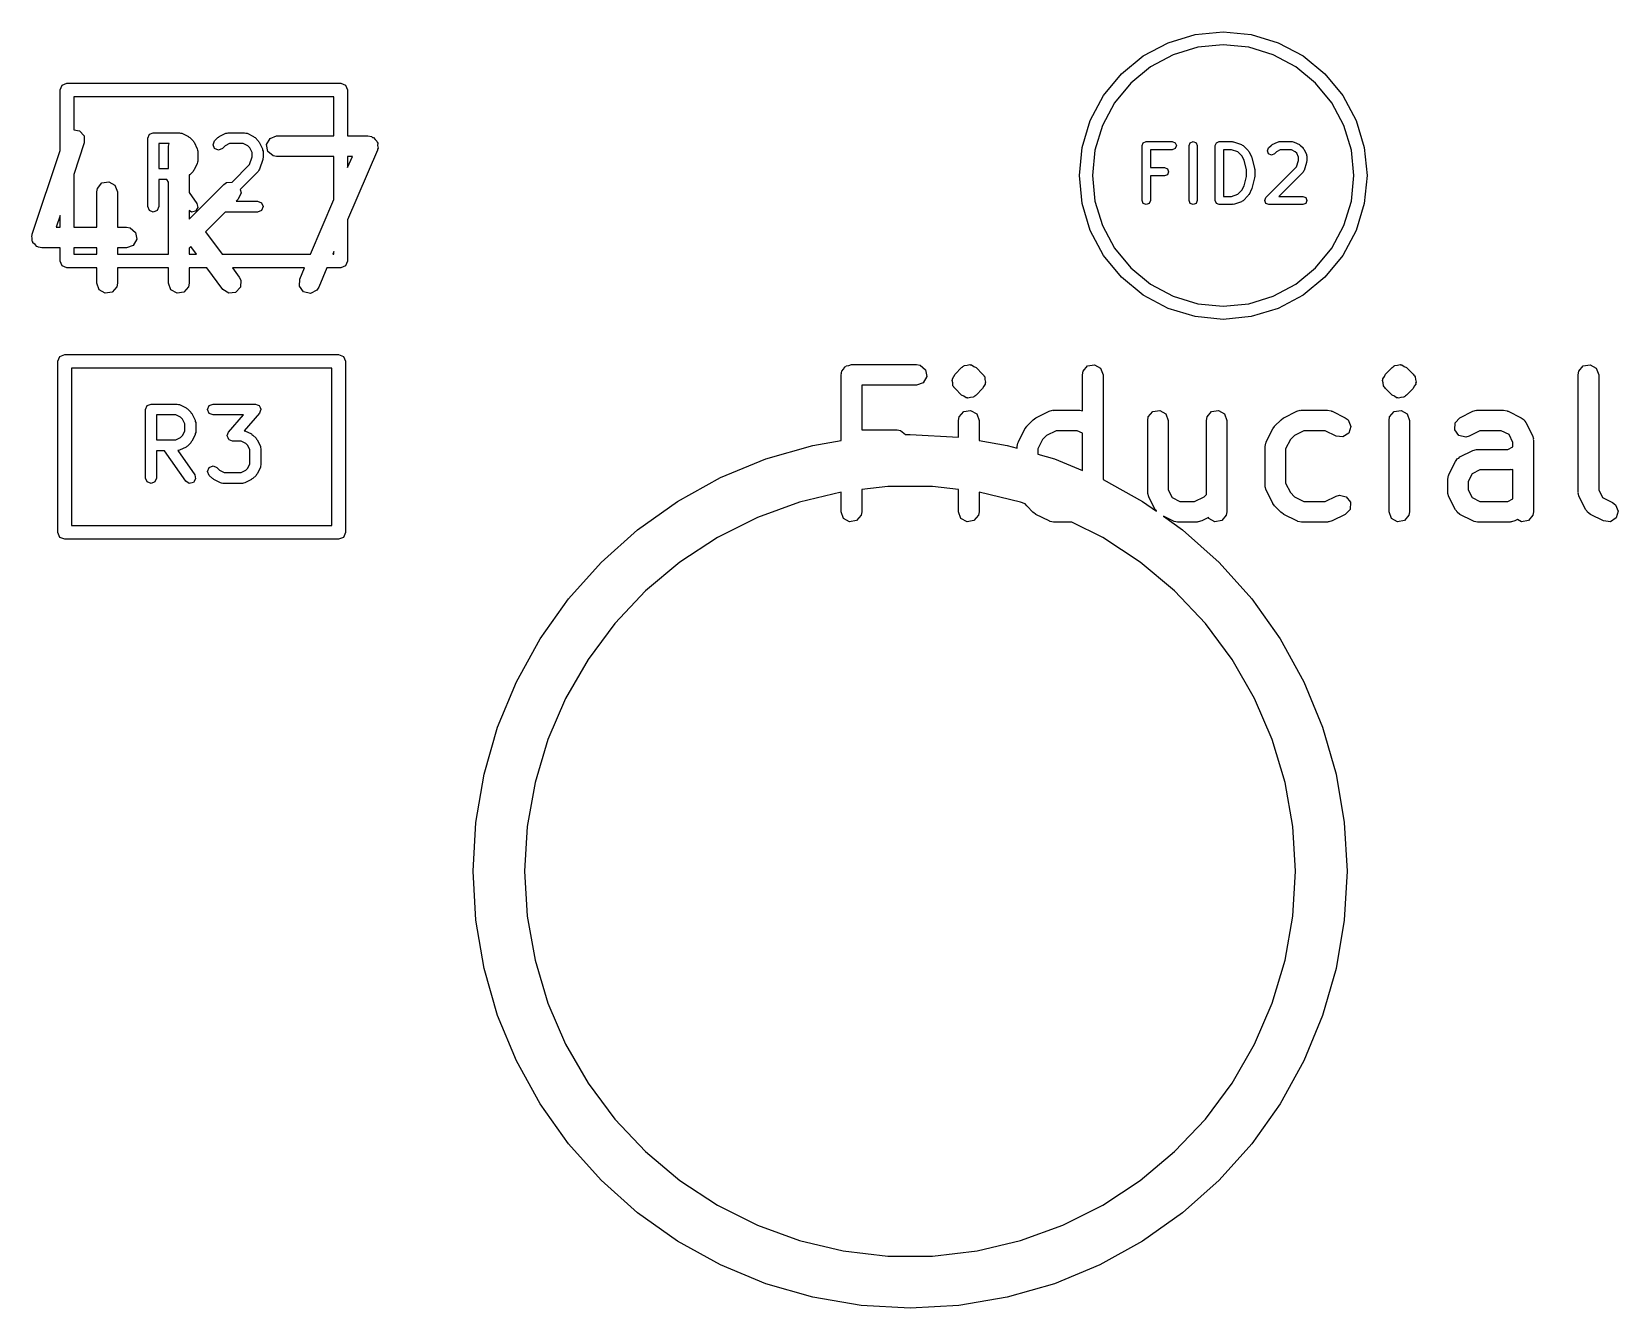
# Model space of a CAD drawing. Extents: x 3.8 to 5, y -3.13 to -2.38.
# Drawn here: x 4.5475 to 5.0036, y -3.1256 to -2.7587 of the extents above; entities that cross this region are included whole.
import ezdxf

# ---------------------------------------------------------------- set-up
doc = ezdxf.new("R2010")
doc.units = 0
doc.header["$MEASUREMENT"] = 0
doc.layers.add('BLACK', color=7, linetype='CONTINUOUS')

msp = doc.modelspace()

# ---------------------------------------------------------------- linework, layer by layer
at = {"layer": 'BLACK', "linetype": 'CONTINUOUS'}
for p, q in [((4.88194, -2.75946), (4.89, -2.75866)), ((4.89, -2.75866), (4.89806, -2.75946)), ((4.86703, -2.76563), (4.87418, -2.76181)), ((4.87418, -2.76181), (4.88194, -2.75946)), ((4.88267, -2.76314), (4.87562, -2.76528)), ((4.89, -2.76242), (4.88267, -2.76314)), ((4.89733, -2.76314), (4.89, -2.76242)), ((4.90438, -2.76528), (4.89733, -2.76314)), ((4.89806, -2.75946), (4.90582, -2.76181)), ((4.90582, -2.76181), (4.91297, -2.76563)), ((4.86077, -2.77077), (4.86703, -2.76563)), ((4.87562, -2.76528), (4.86912, -2.76875)), ((4.91088, -2.76875), (4.90438, -2.76528)), ((4.91297, -2.76563), (4.91923, -2.77077)), ((4.85563, -2.77703), (4.86077, -2.77077)), ((4.86912, -2.76875), (4.86343, -2.77343)), ((4.91657, -2.77343), (4.91088, -2.76875)), ((4.91923, -2.77077), (4.92437, -2.77703)), ((4.55566, -2.77539), (4.55624, -2.774)), ((4.55566, -2.79282), (4.55566, -2.77539)), ((4.55624, -2.774), (4.55763, -2.77343)), ((4.55763, -2.77343), (4.63637, -2.77343)), ((4.63637, -2.77343), (4.63776, -2.774)), ((4.63776, -2.774), (4.63834, -2.77539)), ((4.63834, -2.77539), (4.63834, -2.78862)), ((4.85181, -2.78418), (4.85563, -2.77703)), ((4.86343, -2.77343), (4.85875, -2.77912)), ((4.92125, -2.77912), (4.91657, -2.77343)), ((4.92437, -2.77703), (4.92819, -2.78418)), ((4.5596, -2.77736), (4.5596, -2.78686)), ((4.6344, -2.77736), (4.5596, -2.77736)), ((4.6344, -2.78862), (4.6344, -2.77736)), ((4.85875, -2.77912), (4.85528, -2.78562)), ((4.92472, -2.78562), (4.92125, -2.77912)), ((4.84946, -2.79194), (4.85181, -2.78418)), ((4.85528, -2.78562), (4.85314, -2.79267)), ((4.92686, -2.79267), (4.92472, -2.78562)), ((4.92819, -2.78418), (4.93054, -2.79194)), ((4.5596, -2.78686), (4.56122, -2.7871)), ((4.56261, -2.79063), (4.5596, -2.79968)), ((4.56122, -2.7871), (4.56256, -2.78862)), ((4.56256, -2.78862), (4.56261, -2.79063)), ((4.5809, -2.78926), (4.58136, -2.78814)), ((4.5809, -2.80894), (4.5809, -2.78926)), ((4.58136, -2.78814), (4.58247, -2.78768)), ((4.58247, -2.78768), (4.58997, -2.78768)), ((4.58699, -2.79083), (4.58405, -2.79083)), ((4.58405, -2.79083), (4.58405, -2.79799)), ((4.58686, -2.79158), (4.58699, -2.79083)), ((4.58997, -2.78768), (4.59031, -2.78782)), ((4.59031, -2.78782), (4.59067, -2.78785)), ((4.59067, -2.78785), (4.59255, -2.78879)), ((4.59255, -2.78879), (4.59272, -2.78898)), ((4.59272, -2.78898), (4.59296, -2.78908)), ((4.59296, -2.78908), (4.5939, -2.79002)), ((4.5939, -2.79002), (4.59399, -2.79026)), ((4.59399, -2.79026), (4.59419, -2.79043)), ((4.59419, -2.79043), (4.59513, -2.7923)), ((4.59964, -2.79113), (4.6001, -2.79002)), ((4.6001, -2.79002), (4.60104, -2.78908)), ((4.60104, -2.78908), (4.60128, -2.78898)), ((4.60128, -2.78898), (4.60145, -2.78879)), ((4.60145, -2.78879), (4.60333, -2.78785)), ((4.6044, -2.79083), (4.60309, -2.79149)), ((4.60333, -2.78785), (4.60369, -2.78782)), ((4.60369, -2.78782), (4.60403, -2.78768)), ((4.60403, -2.78768), (4.60872, -2.78768)), ((4.60835, -2.79083), (4.6044, -2.79083)), ((4.60966, -2.79149), (4.60835, -2.79083)), ((4.60872, -2.78768), (4.60906, -2.78782)), ((4.60906, -2.78782), (4.60942, -2.78785)), ((4.60942, -2.78785), (4.6113, -2.78879)), ((4.6113, -2.78879), (4.61147, -2.78898)), ((4.61147, -2.78898), (4.61171, -2.78908)), ((4.61171, -2.78908), (4.61264, -2.79002)), ((4.61264, -2.79002), (4.61274, -2.79026)), ((4.61274, -2.79026), (4.61294, -2.79043)), ((4.61294, -2.79043), (4.61388, -2.7923)), ((4.61502, -2.79106), (4.61603, -2.78931)), ((4.61603, -2.78931), (4.61793, -2.78862)), ((4.61793, -2.78862), (4.6344, -2.78862)), ((4.63834, -2.78862), (4.64418, -2.78862)), ((4.64418, -2.78862), (4.64519, -2.7888)), ((4.64519, -2.7888), (4.64545, -2.78903)), ((4.64545, -2.78903), (4.64579, -2.7891)), ((4.64579, -2.7891), (4.64621, -2.78966)), ((4.64621, -2.78966), (4.64673, -2.7901)), ((4.64673, -2.7901), (4.64679, -2.79044)), ((4.64679, -2.79044), (4.647, -2.79072)), ((4.647, -2.79072), (4.64696, -2.79141)), ((4.8667, -2.79141), (4.86704, -2.79058)), ((4.86704, -2.79058), (4.86788, -2.79023)), ((4.86788, -2.79023), (4.87538, -2.79023)), ((4.87538, -2.79023), (4.87621, -2.79058)), ((4.87621, -2.79058), (4.87656, -2.79141)), ((4.88019, -2.79141), (4.88054, -2.79058)), ((4.88054, -2.79058), (4.88138, -2.79023)), ((4.88138, -2.79023), (4.88221, -2.79058)), ((4.88221, -2.79058), (4.88256, -2.79141)), ((4.88769, -2.79141), (4.88804, -2.79058)), ((4.88804, -2.79058), (4.88888, -2.79023)), ((4.88888, -2.79023), (4.89262, -2.79023)), ((4.89262, -2.79023), (4.8928, -2.79031)), ((4.8928, -2.79031), (4.893, -2.79029)), ((4.893, -2.79029), (4.89525, -2.79104)), ((4.90409, -2.79111), (4.90559, -2.79036)), ((4.90559, -2.79036), (4.90587, -2.79034)), ((4.90587, -2.79034), (4.90612, -2.79023)), ((4.90612, -2.79023), (4.90987, -2.79023)), ((4.90987, -2.79023), (4.91013, -2.79034)), ((4.91013, -2.79034), (4.9104, -2.79036)), ((4.9104, -2.79036), (4.9119, -2.79111)), ((4.54764, -2.81689), (4.55566, -2.79282)), ((4.58686, -2.79799), (4.58686, -2.79158)), ((4.59513, -2.7923), (4.59515, -2.79267)), ((4.59515, -2.79267), (4.59529, -2.79301)), ((4.59529, -2.79301), (4.59529, -2.79582)), ((4.6001, -2.79225), (4.59964, -2.79113)), ((4.60122, -2.79271), (4.6001, -2.79225)), ((4.60233, -2.79225), (4.60122, -2.79271)), ((4.60309, -2.79149), (4.60233, -2.79225)), ((4.61024, -2.79207), (4.60966, -2.79149)), ((4.61015, -2.79684), (4.61089, -2.79463)), ((4.61089, -2.79338), (4.61024, -2.79207)), ((4.61089, -2.79463), (4.61089, -2.79338)), ((4.61396, -2.79538), (4.61302, -2.79819)), ((4.61388, -2.7923), (4.6139, -2.79267)), ((4.6139, -2.79267), (4.61404, -2.79301)), ((4.61404, -2.79488), (4.61394, -2.79512)), ((4.61394, -2.79512), (4.61396, -2.79538)), ((4.61404, -2.79301), (4.61404, -2.79488)), ((4.61537, -2.79305), (4.61502, -2.79106)), ((4.61692, -2.79435), (4.61537, -2.79305)), ((4.61793, -2.79453), (4.61692, -2.79435)), ((4.6344, -2.79453), (4.61793, -2.79453)), ((4.6344, -2.80689), (4.6344, -2.79453)), ((4.64689, -2.79274), (4.63834, -2.81269)), ((4.63834, -2.7977), (4.6397, -2.79453)), ((4.6397, -2.79453), (4.63834, -2.79453)), ((4.63834, -2.79453), (4.63834, -2.7977)), ((4.64691, -2.79239), (4.64689, -2.79274)), ((4.64708, -2.79209), (4.64691, -2.79239)), ((4.64696, -2.79141), (4.64708, -2.79209)), ((4.84866, -2.8), (4.84946, -2.79194)), ((4.85314, -2.79267), (4.85242, -2.8)), ((4.8667, -2.80716), (4.8667, -2.79141)), ((4.87538, -2.7926), (4.86906, -2.7926)), ((4.86906, -2.7926), (4.86906, -2.79773)), ((4.87621, -2.79225), (4.87538, -2.7926)), ((4.87656, -2.79141), (4.87621, -2.79225)), ((4.88019, -2.80716), (4.88019, -2.79141)), ((4.88256, -2.79141), (4.88256, -2.80716)), ((4.88769, -2.80716), (4.88769, -2.79141)), ((4.89243, -2.7926), (4.89006, -2.7926)), ((4.89006, -2.7926), (4.89006, -2.80598)), ((4.89424, -2.7932), (4.89243, -2.7926)), ((4.8954, -2.79436), (4.89424, -2.7932)), ((4.89525, -2.79104), (4.89546, -2.79122)), ((4.89601, -2.79558), (4.8954, -2.79436)), ((4.89546, -2.79122), (4.89571, -2.79133)), ((4.89571, -2.79133), (4.89721, -2.79283)), ((4.89721, -2.79283), (4.89728, -2.79301)), ((4.89728, -2.79301), (4.89743, -2.79314)), ((4.89743, -2.79314), (4.89818, -2.79464)), ((4.89818, -2.79464), (4.89819, -2.79477)), ((4.89819, -2.79477), (4.89827, -2.79488)), ((4.89827, -2.79488), (4.89902, -2.79788)), ((4.90269, -2.79291), (4.90304, -2.79208)), ((4.90304, -2.79375), (4.90269, -2.79291)), ((4.90304, -2.79208), (4.90379, -2.79133)), ((4.90387, -2.7941), (4.90304, -2.79375)), ((4.90379, -2.79133), (4.90397, -2.79125)), ((4.90471, -2.79375), (4.90387, -2.7941)), ((4.90397, -2.79125), (4.90409, -2.79111)), ((4.90532, -2.79314), (4.90471, -2.79375)), ((4.9064, -2.7926), (4.90532, -2.79314)), ((4.90959, -2.7926), (4.9064, -2.7926)), ((4.91067, -2.79314), (4.90959, -2.7926)), ((4.91115, -2.79361), (4.91067, -2.79314)), ((4.91169, -2.79469), (4.91115, -2.79361)), ((4.91169, -2.79572), (4.91169, -2.79469)), ((4.9119, -2.79111), (4.91203, -2.79125)), ((4.91203, -2.79125), (4.91221, -2.79133)), ((4.91221, -2.79133), (4.91296, -2.79208)), ((4.91296, -2.79208), (4.91303, -2.79226)), ((4.91303, -2.79226), (4.91318, -2.79239)), ((4.91318, -2.79239), (4.91393, -2.79389)), ((4.91393, -2.79389), (4.91395, -2.79416)), ((4.91395, -2.79416), (4.91405, -2.79441)), ((4.91405, -2.79441), (4.91405, -2.79591)), ((4.92758, -2.8), (4.92686, -2.79267)), ((4.93054, -2.79194), (4.93134, -2.8)), ((4.5596, -2.79968), (4.5596, -2.81487)), ((4.58405, -2.79799), (4.58686, -2.79799)), ((4.59296, -2.79975), (4.59276, -2.79983)), ((4.59276, -2.79983), (4.59276, -2.80483)), ((4.5939, -2.79881), (4.59296, -2.79975)), ((4.59399, -2.79857), (4.5939, -2.79881)), ((4.59419, -2.7984), (4.59399, -2.79857)), ((4.59513, -2.79652), (4.59419, -2.7984)), ((4.59515, -2.79616), (4.59513, -2.79652)), ((4.59529, -2.79582), (4.59515, -2.79616)), ((4.60511, -2.80189), (4.61015, -2.79684)), ((4.61264, -2.79881), (4.60748, -2.80397)), ((4.61278, -2.79847), (4.61264, -2.79881)), ((4.61302, -2.79819), (4.61278, -2.79847)), ((4.84946, -2.80806), (4.84866, -2.8)), ((4.85242, -2.8), (4.85314, -2.80733)), ((4.86906, -2.79773), (4.87313, -2.79773)), ((4.87313, -2.79773), (4.87396, -2.79808)), ((4.87396, -2.79975), (4.87313, -2.80009)), ((4.87396, -2.79808), (4.87431, -2.79891)), ((4.87431, -2.79891), (4.87396, -2.79975)), ((4.89669, -2.79831), (4.89601, -2.79558)), ((4.89669, -2.80027), (4.89669, -2.79831)), ((4.89902, -2.79788), (4.899, -2.79803)), ((4.899, -2.79803), (4.89906, -2.79816)), ((4.89906, -2.79816), (4.89906, -2.80041)), ((4.90229, -2.80633), (4.91109, -2.79753)), ((4.91296, -2.799), (4.90597, -2.80598)), ((4.91109, -2.79753), (4.91169, -2.79572)), ((4.91306, -2.79874), (4.91296, -2.799)), ((4.91324, -2.79854), (4.91306, -2.79874)), ((4.91399, -2.79629), (4.91324, -2.79854)), ((4.91405, -2.79591), (4.91398, -2.79609)), ((4.91398, -2.79609), (4.91399, -2.79629)), ((4.92686, -2.80733), (4.92758, -2.8)), ((4.93134, -2.8), (4.93054, -2.80806)), ((4.56623, -2.8047), (4.56641, -2.80369)), ((4.56641, -2.80369), (4.56771, -2.80214)), ((4.56771, -2.80214), (4.5697, -2.80179)), ((4.5697, -2.80179), (4.57145, -2.8028)), ((4.57145, -2.8028), (4.57214, -2.8047)), ((4.58634, -2.80114), (4.58405, -2.80114)), ((4.58405, -2.80114), (4.58405, -2.80894)), ((4.58686, -2.80188), (4.58634, -2.80114)), ((4.58686, -2.82264), (4.58686, -2.80188)), ((4.59276, -2.81257), (4.60272, -2.80261)), ((4.60272, -2.80261), (4.60356, -2.80202)), ((4.60356, -2.80202), (4.60511, -2.80189)), ((4.60748, -2.80397), (4.60775, -2.80496)), ((4.87313, -2.80009), (4.86906, -2.80009)), ((4.86906, -2.80009), (4.86906, -2.80716)), ((4.89424, -2.80538), (4.8954, -2.80421)), ((4.8954, -2.80421), (4.89601, -2.803)), ((4.89601, -2.803), (4.89669, -2.80027)), ((4.89818, -2.80394), (4.89743, -2.80544)), ((4.89819, -2.80381), (4.89818, -2.80394)), ((4.89827, -2.8037), (4.89819, -2.80381)), ((4.89902, -2.8007), (4.89827, -2.8037)), ((4.89906, -2.80041), (4.899, -2.80055)), ((4.899, -2.80055), (4.89902, -2.8007)), ((4.56623, -2.81487), (4.56623, -2.8047)), ((4.57214, -2.8047), (4.57214, -2.81487)), ((4.58136, -2.81006), (4.5809, -2.80894)), ((4.58405, -2.80894), (4.58358, -2.81006)), ((4.59276, -2.80483), (4.59501, -2.80804)), ((4.59501, -2.80804), (4.59527, -2.80922)), ((4.60689, -2.80679), (4.60631, -2.80737)), ((4.60631, -2.80737), (4.61247, -2.80737)), ((4.60775, -2.80496), (4.60689, -2.80679)), ((4.61247, -2.80737), (4.61358, -2.80783)), ((4.61358, -2.80783), (4.61404, -2.80894)), ((4.61404, -2.80894), (4.61358, -2.81006)), ((4.62765, -2.82264), (4.6344, -2.80689)), ((4.85181, -2.81582), (4.84946, -2.80806)), ((4.85314, -2.80733), (4.85528, -2.81438)), ((4.86704, -2.808), (4.8667, -2.80716)), ((4.86788, -2.80834), (4.86704, -2.808)), ((4.86871, -2.808), (4.86788, -2.80834)), ((4.86906, -2.80716), (4.86871, -2.808)), ((4.88054, -2.808), (4.88019, -2.80716)), ((4.88138, -2.80834), (4.88054, -2.808)), ((4.88221, -2.808), (4.88138, -2.80834)), ((4.88256, -2.80716), (4.88221, -2.808)), ((4.88804, -2.808), (4.88769, -2.80716)), ((4.88888, -2.80834), (4.88804, -2.808)), ((4.89262, -2.80834), (4.88888, -2.80834)), ((4.89006, -2.80598), (4.89243, -2.80598)), ((4.89243, -2.80598), (4.89424, -2.80538)), ((4.8928, -2.80827), (4.89262, -2.80834)), ((4.893, -2.80828), (4.8928, -2.80827)), ((4.89525, -2.80753), (4.893, -2.80828)), ((4.89546, -2.80735), (4.89525, -2.80753)), ((4.89571, -2.80725), (4.89546, -2.80735)), ((4.89721, -2.80575), (4.89571, -2.80725)), ((4.89728, -2.80557), (4.89721, -2.80575)), ((4.89743, -2.80544), (4.89728, -2.80557)), ((4.90194, -2.80716), (4.90229, -2.80633)), ((4.90229, -2.808), (4.90194, -2.80716)), ((4.90229, -2.80633), (4.90229, -2.80633)), ((4.90312, -2.80834), (4.90229, -2.808)), ((4.91287, -2.80834), (4.90312, -2.80834)), ((4.90597, -2.80598), (4.91287, -2.80598)), ((4.91287, -2.80598), (4.91371, -2.80633)), ((4.91371, -2.808), (4.91287, -2.80834)), ((4.91371, -2.80633), (4.91405, -2.80716)), ((4.91405, -2.80716), (4.91371, -2.808)), ((4.92472, -2.81438), (4.92686, -2.80733)), ((4.93054, -2.80806), (4.92819, -2.81582)), ((4.55566, -2.81149), (4.55454, -2.81487)), ((4.55566, -2.81487), (4.55566, -2.81149)), ((4.58247, -2.81052), (4.58136, -2.81006)), ((4.58358, -2.81006), (4.58247, -2.81052)), ((4.59345, -2.81049), (4.59276, -2.81006)), ((4.59276, -2.81006), (4.59276, -2.81257)), ((4.59462, -2.81023), (4.59345, -2.81049)), ((4.59527, -2.80922), (4.59462, -2.81023)), ((4.60316, -2.81052), (4.59746, -2.81622)), ((4.61247, -2.81052), (4.60316, -2.81052)), ((4.61358, -2.81006), (4.61247, -2.81052)), ((4.63834, -2.81269), (4.63834, -2.82461)), ((4.54753, -2.81731), (4.54764, -2.81711)), ((4.54767, -2.8181), (4.54753, -2.81731)), ((4.54764, -2.81711), (4.54764, -2.81689)), ((4.54769, -2.81891), (4.54767, -2.8181)), ((4.55454, -2.81487), (4.55566, -2.81487)), ((4.5596, -2.81487), (4.56623, -2.81487)), ((4.57214, -2.81487), (4.57481, -2.81487)), ((4.57481, -2.81487), (4.57582, -2.81505)), ((4.57582, -2.81505), (4.57737, -2.81635)), ((4.57737, -2.81635), (4.57772, -2.81833)), ((4.59746, -2.81622), (4.60227, -2.82264)), ((4.85563, -2.82297), (4.85181, -2.81582)), ((4.85528, -2.81438), (4.85875, -2.82088)), ((4.92125, -2.82088), (4.92472, -2.81438)), ((4.92819, -2.81582), (4.92437, -2.82297)), ((4.54784, -2.81908), (4.54769, -2.81891)), ((4.54788, -2.8193), (4.54784, -2.81908)), ((4.5485, -2.81982), (4.54788, -2.8193)), ((4.54903, -2.82042), (4.5485, -2.81982)), ((4.54926, -2.82045), (4.54903, -2.82042)), ((4.54943, -2.8206), (4.54926, -2.82045)), ((4.55044, -2.82077), (4.54943, -2.8206)), ((4.55566, -2.82077), (4.55044, -2.82077)), ((4.55566, -2.82461), (4.55566, -2.82077)), ((4.56623, -2.82077), (4.5596, -2.82077)), ((4.5596, -2.82077), (4.5596, -2.82264)), ((4.5596, -2.82264), (4.56623, -2.82264)), ((4.56623, -2.82264), (4.56623, -2.82077)), ((4.57481, -2.82077), (4.57214, -2.82077)), ((4.57214, -2.82077), (4.57214, -2.82264)), ((4.57214, -2.82264), (4.58686, -2.82264)), ((4.57671, -2.82008), (4.57481, -2.82077)), ((4.57772, -2.81833), (4.57671, -2.82008)), ((4.59324, -2.82044), (4.59276, -2.82092)), ((4.59276, -2.82092), (4.59276, -2.82264)), ((4.59276, -2.82264), (4.59488, -2.82264)), ((4.59488, -2.82264), (4.59324, -2.82044)), ((4.60227, -2.82264), (4.62765, -2.82264)), ((4.6344, -2.82188), (4.63408, -2.82264)), ((4.63408, -2.82264), (4.6344, -2.82264)), ((4.6344, -2.82264), (4.6344, -2.82188)), ((4.85875, -2.82088), (4.86343, -2.82657)), ((4.91657, -2.82657), (4.92125, -2.82088)), ((4.55624, -2.826), (4.55566, -2.82461)), ((4.55763, -2.82657), (4.55624, -2.826)), ((4.56623, -2.82657), (4.55763, -2.82657)), ((4.56623, -2.83095), (4.56623, -2.82657)), ((4.58686, -2.82657), (4.57214, -2.82657)), ((4.57214, -2.82657), (4.57214, -2.83095)), ((4.58686, -2.83095), (4.58686, -2.82657)), ((4.59784, -2.82657), (4.59276, -2.82657)), ((4.59276, -2.82657), (4.59276, -2.83095)), ((4.60244, -2.83272), (4.59784, -2.82657)), ((4.62596, -2.82657), (4.60522, -2.82657)), ((4.60522, -2.82657), (4.60717, -2.82917)), ((4.62459, -2.82978), (4.62596, -2.82657)), ((4.63239, -2.82657), (4.63002, -2.83211)), ((4.63637, -2.82657), (4.63239, -2.82657)), ((4.63776, -2.826), (4.63637, -2.82657)), ((4.63834, -2.82461), (4.63776, -2.826)), ((4.86077, -2.82923), (4.85563, -2.82297)), ((4.86343, -2.82657), (4.86912, -2.83125)), ((4.91088, -2.83125), (4.91657, -2.82657)), ((4.92437, -2.82297), (4.91923, -2.82923)), ((4.56692, -2.83284), (4.56623, -2.83095)), ((4.57214, -2.83095), (4.57196, -2.83196)), ((4.58755, -2.83284), (4.58686, -2.83095)), ((4.59276, -2.83095), (4.59258, -2.83196)), ((4.60717, -2.82917), (4.60763, -2.83009)), ((4.60763, -2.83009), (4.60752, -2.83211)), ((4.62448, -2.8318), (4.62459, -2.82978)), ((4.62569, -2.83342), (4.62448, -2.8318)), ((4.86703, -2.83437), (4.86077, -2.82923)), ((4.86912, -2.83125), (4.87562, -2.83472)), ((4.90438, -2.83472), (4.91088, -2.83125)), ((4.91923, -2.82923), (4.91297, -2.83437)), ((4.56867, -2.83385), (4.56692, -2.83284)), ((4.57066, -2.8335), (4.56867, -2.83385)), ((4.57196, -2.83196), (4.57066, -2.8335)), ((4.5893, -2.83385), (4.58755, -2.83284)), ((4.59128, -2.8335), (4.5893, -2.83385)), ((4.59258, -2.83196), (4.59128, -2.8335)), ((4.60414, -2.83382), (4.60244, -2.83272)), ((4.60614, -2.83358), (4.60414, -2.83382)), ((4.60752, -2.83211), (4.60614, -2.83358)), ((4.62765, -2.83388), (4.62569, -2.83342)), ((4.62946, -2.83297), (4.62765, -2.83388)), ((4.63002, -2.83211), (4.62946, -2.83297)), ((4.87418, -2.83819), (4.86703, -2.83437)), ((4.87562, -2.83472), (4.88267, -2.83686)), ((4.89733, -2.83686), (4.90438, -2.83472)), ((4.91297, -2.83437), (4.90582, -2.83819)), ((4.88194, -2.84054), (4.87418, -2.83819)), ((4.89, -2.84134), (4.88194, -2.84054)), ((4.88267, -2.83686), (4.89, -2.83758)), ((4.89, -2.83758), (4.89733, -2.83686)), ((4.89806, -2.84054), (4.89, -2.84134)), ((4.90582, -2.83819), (4.89806, -2.84054)), ((4.55503, -2.85339), (4.55561, -2.852)), ((4.55503, -2.90261), (4.55503, -2.85339)), ((4.55561, -2.852), (4.557, -2.85143)), ((4.557, -2.85143), (4.63574, -2.85143)), ((4.63574, -2.85143), (4.63713, -2.852)), ((4.63713, -2.852), (4.63771, -2.85339)), ((4.63771, -2.85339), (4.63771, -2.90261)), ((4.78149, -2.85492), (4.78166, -2.85472)), ((4.78166, -2.85472), (4.78242, -2.85459)), ((4.78242, -2.85459), (4.78314, -2.85432)), ((4.78314, -2.85432), (4.80189, -2.85432)), ((4.80189, -2.85432), (4.8029, -2.8545)), ((4.8029, -2.8545), (4.80444, -2.8558)), ((4.81532, -2.85482), (4.81541, -2.85472)), ((4.81541, -2.85472), (4.81549, -2.85471)), ((4.81549, -2.85471), (4.81564, -2.8546)), ((4.81564, -2.8546), (4.8164, -2.85453)), ((4.8164, -2.85453), (4.81714, -2.85433)), ((4.81714, -2.85433), (4.81726, -2.85439)), ((4.81726, -2.85439), (4.8174, -2.85437)), ((4.8174, -2.85437), (4.81751, -2.85444)), ((4.81751, -2.85444), (4.81765, -2.85442)), ((4.81765, -2.85442), (4.81828, -2.85486)), ((4.84973, -2.85627), (4.85103, -2.85472)), ((4.85103, -2.85472), (4.85302, -2.85437)), ((4.85302, -2.85437), (4.85477, -2.85538)), ((4.93906, -2.85482), (4.93914, -2.85472)), ((4.93914, -2.85472), (4.93922, -2.85471)), ((4.93922, -2.85471), (4.93937, -2.8546)), ((4.93937, -2.8546), (4.94013, -2.85453)), ((4.94013, -2.85453), (4.94088, -2.85433)), ((4.94088, -2.85433), (4.941, -2.85439)), ((4.941, -2.85439), (4.94113, -2.85437)), ((4.94113, -2.85437), (4.94125, -2.85444)), ((4.94125, -2.85444), (4.94138, -2.85442)), ((4.94138, -2.85442), (4.94201, -2.85486)), ((4.99221, -2.85627), (4.99351, -2.85472)), ((4.99351, -2.85472), (4.9955, -2.85437)), ((4.9955, -2.85437), (4.99725, -2.85538)), ((4.55897, -2.85536), (4.55897, -2.90064)), ((4.63377, -2.85536), (4.55897, -2.85536)), ((4.63377, -2.90064), (4.63377, -2.85536)), ((4.78019, -2.85728), (4.78025, -2.85689)), ((4.78019, -2.87617), (4.78019, -2.85728)), ((4.78023, -2.85676), (4.7803, -2.85665)), ((4.78025, -2.85689), (4.78023, -2.85676)), ((4.7803, -2.85665), (4.78036, -2.85627)), ((4.78036, -2.85627), (4.78086, -2.85568)), ((4.78086, -2.85568), (4.78124, -2.85501)), ((4.78124, -2.85501), (4.78149, -2.85492)), ((4.80479, -2.85779), (4.80378, -2.85954)), ((4.80444, -2.8558), (4.80479, -2.85779)), ((4.81207, -2.85889), (4.81218, -2.85865)), ((4.81227, -2.85963), (4.81207, -2.85889)), ((4.81216, -2.85839), (4.8126, -2.85776)), ((4.81218, -2.85865), (4.81216, -2.85839)), ((4.8126, -2.85776), (4.81292, -2.85706)), ((4.81292, -2.85706), (4.8148, -2.85519)), ((4.8148, -2.85519), (4.81512, -2.85497)), ((4.81512, -2.85497), (4.81519, -2.85486)), ((4.81519, -2.85486), (4.81532, -2.85482)), ((4.81532, -2.85482), (4.81532, -2.85482)), ((4.81828, -2.85486), (4.81897, -2.85519)), ((4.81897, -2.85519), (4.82085, -2.85706)), ((4.82085, -2.85706), (4.82107, -2.85738)), ((4.82107, -2.85738), (4.82118, -2.85746)), ((4.82118, -2.85746), (4.82121, -2.85758)), ((4.82121, -2.85758), (4.82144, -2.8579)), ((4.82144, -2.8579), (4.8215, -2.85867)), ((4.8215, -2.85867), (4.8217, -2.85941)), ((4.84955, -2.85728), (4.84973, -2.85627)), ((4.84955, -2.86759), (4.84955, -2.85728)), ((4.85477, -2.85538), (4.85546, -2.85728)), ((4.85546, -2.85728), (4.85546, -2.88737)), ((4.9358, -2.85889), (4.93591, -2.85865)), ((4.936, -2.85963), (4.9358, -2.85889)), ((4.93589, -2.85839), (4.93633, -2.85776)), ((4.93591, -2.85865), (4.93589, -2.85839)), ((4.93633, -2.85776), (4.93666, -2.85706)), ((4.93666, -2.85706), (4.93853, -2.85519)), ((4.93853, -2.85519), (4.93885, -2.85497)), ((4.93885, -2.85497), (4.93893, -2.85486)), ((4.93893, -2.85486), (4.93905, -2.85482)), ((4.93905, -2.85482), (4.93906, -2.85482)), ((4.94201, -2.85486), (4.94271, -2.85519)), ((4.94271, -2.85519), (4.94458, -2.85706)), ((4.94458, -2.85706), (4.9448, -2.85738)), ((4.9448, -2.85738), (4.94491, -2.85746)), ((4.94491, -2.85746), (4.94495, -2.85758)), ((4.94495, -2.85758), (4.94517, -2.8579)), ((4.94517, -2.8579), (4.94524, -2.85867)), ((4.94524, -2.85867), (4.94543, -2.85941)), ((4.99203, -2.85728), (4.99221, -2.85627)), ((4.99203, -2.89102), (4.99203, -2.85728)), ((4.99725, -2.85538), (4.99794, -2.85728)), ((4.99794, -2.85728), (4.99794, -2.89033)), ((4.80189, -2.86023), (4.78609, -2.86023)), ((4.78609, -2.86023), (4.78609, -2.87307)), ((4.80378, -2.85954), (4.80189, -2.86023)), ((4.81233, -2.8604), (4.81227, -2.85963)), ((4.81256, -2.86072), (4.81233, -2.8604)), ((4.81259, -2.86084), (4.81256, -2.86072)), ((4.8127, -2.86092), (4.81259, -2.86084)), ((4.81292, -2.86124), (4.8127, -2.86092)), ((4.8148, -2.86311), (4.81292, -2.86124)), ((4.81549, -2.86344), (4.8148, -2.86311)), ((4.81612, -2.86388), (4.81549, -2.86344)), ((4.81737, -2.86377), (4.81663, -2.86397)), ((4.81813, -2.8637), (4.81737, -2.86377)), ((4.81828, -2.8636), (4.81813, -2.8637)), ((4.81836, -2.86358), (4.81828, -2.8636)), ((4.81844, -2.86348), (4.81836, -2.86358)), ((4.81845, -2.86348), (4.81844, -2.86348)), ((4.81858, -2.86344), (4.81845, -2.86348)), ((4.81865, -2.86334), (4.81858, -2.86344)), ((4.81897, -2.86311), (4.81865, -2.86334)), ((4.82085, -2.86124), (4.81897, -2.86311)), ((4.82117, -2.86054), (4.82085, -2.86124)), ((4.82161, -2.85992), (4.82117, -2.86054)), ((4.8217, -2.85941), (4.82159, -2.85965)), ((4.82159, -2.85965), (4.82161, -2.85992)), ((4.93607, -2.8604), (4.936, -2.85963)), ((4.93629, -2.86072), (4.93607, -2.8604)), ((4.93633, -2.86084), (4.93629, -2.86072)), ((4.93643, -2.86092), (4.93633, -2.86084)), ((4.93666, -2.86124), (4.93643, -2.86092)), ((4.93853, -2.86311), (4.93666, -2.86124)), ((4.93923, -2.86344), (4.93853, -2.86311)), ((4.93985, -2.86388), (4.93923, -2.86344)), ((4.9411, -2.86377), (4.94036, -2.86397)), ((4.94187, -2.8637), (4.9411, -2.86377)), ((4.94202, -2.8636), (4.94187, -2.8637)), ((4.9421, -2.86358), (4.94202, -2.8636)), ((4.94218, -2.86348), (4.9421, -2.86358)), ((4.94219, -2.86348), (4.94218, -2.86348)), ((4.94231, -2.86344), (4.94219, -2.86348)), ((4.94239, -2.86334), (4.94231, -2.86344)), ((4.94271, -2.86311), (4.94239, -2.86334)), ((4.94458, -2.86124), (4.94271, -2.86311)), ((4.94491, -2.86054), (4.94458, -2.86124)), ((4.94535, -2.85992), (4.94491, -2.86054)), ((4.94543, -2.85941), (4.94532, -2.85965)), ((4.94532, -2.85965), (4.94535, -2.85992)), ((4.58027, -2.86726), (4.58073, -2.86614)), ((4.58027, -2.88694), (4.58027, -2.86726)), ((4.58073, -2.86614), (4.58184, -2.86568)), ((4.58184, -2.86568), (4.58934, -2.86568)), ((4.58934, -2.86568), (4.58968, -2.86582)), ((4.58968, -2.86582), (4.59004, -2.86585)), ((4.59004, -2.86585), (4.59192, -2.86679)), ((4.59192, -2.86679), (4.59209, -2.86698)), ((4.59209, -2.86698), (4.59233, -2.86708)), ((4.59233, -2.86708), (4.59327, -2.86802)), ((4.59327, -2.86802), (4.59336, -2.86826)), ((4.59336, -2.86826), (4.59356, -2.86843)), ((4.59808, -2.86726), (4.59854, -2.86614)), ((4.59854, -2.86837), (4.59808, -2.86726)), ((4.59854, -2.86614), (4.59965, -2.86568)), ((4.59965, -2.86883), (4.59854, -2.86837)), ((4.59965, -2.86568), (4.61184, -2.86568)), ((4.61302, -2.86829), (4.60861, -2.87334)), ((4.61184, -2.86568), (4.61235, -2.8659)), ((4.61235, -2.8659), (4.61287, -2.86607)), ((4.61287, -2.86607), (4.6129, -2.86612)), ((4.6129, -2.86612), (4.61295, -2.86614)), ((4.61295, -2.86614), (4.61316, -2.86666)), ((4.6132, -2.86777), (4.61302, -2.86829)), ((4.61316, -2.86666), (4.61341, -2.86715)), ((4.61341, -2.86726), (4.6132, -2.86777)), ((4.61341, -2.86715), (4.61339, -2.86721)), ((4.61339, -2.86721), (4.61341, -2.86726)), ((4.81411, -2.86939), (4.81541, -2.86784)), ((4.81541, -2.86784), (4.8174, -2.86749)), ((4.81625, -2.86387), (4.81612, -2.86388)), ((4.81637, -2.86393), (4.81625, -2.86387)), ((4.8165, -2.86391), (4.81637, -2.86393)), ((4.81663, -2.86397), (4.8165, -2.86391)), ((4.8174, -2.86749), (4.81915, -2.8685)), ((4.83619, -2.86963), (4.83994, -2.86776)), ((4.83994, -2.86776), (4.84092, -2.86747)), ((4.84092, -2.86747), (4.84109, -2.86751)), ((4.84109, -2.86751), (4.84126, -2.86745)), ((4.84126, -2.86745), (4.84876, -2.86745)), ((4.84876, -2.86745), (4.84955, -2.86759)), ((4.86848, -2.86939), (4.86978, -2.86784)), ((4.86978, -2.86784), (4.87177, -2.86749)), ((4.87177, -2.86749), (4.87351, -2.8685)), ((4.88535, -2.86939), (4.88665, -2.86784)), ((4.88665, -2.86784), (4.88864, -2.86749)), ((4.88864, -2.86749), (4.89039, -2.8685)), ((4.90743, -2.86963), (4.91118, -2.86776)), ((4.91118, -2.86776), (4.91216, -2.86747)), ((4.91216, -2.86747), (4.91233, -2.86751)), ((4.91233, -2.86751), (4.9125, -2.86745)), ((4.9125, -2.86745), (4.92, -2.86745)), ((4.92, -2.86745), (4.92101, -2.86762)), ((4.92101, -2.86762), (4.92114, -2.86774)), ((4.92114, -2.86774), (4.92132, -2.86776)), ((4.92132, -2.86776), (4.92507, -2.86963)), ((4.93784, -2.86939), (4.93914, -2.86784)), ((4.93914, -2.86784), (4.94113, -2.86749)), ((4.93999, -2.86387), (4.93985, -2.86388)), ((4.94011, -2.86393), (4.93999, -2.86387)), ((4.94024, -2.86391), (4.94011, -2.86393)), ((4.94036, -2.86397), (4.94024, -2.86391)), ((4.94113, -2.86749), (4.94288, -2.8685)), ((4.95805, -2.86963), (4.9618, -2.86776)), ((4.9618, -2.86776), (4.96278, -2.86747)), ((4.96278, -2.86747), (4.96295, -2.86751)), ((4.96295, -2.86751), (4.96312, -2.86745)), ((4.96312, -2.86745), (4.97061, -2.86745)), ((4.97061, -2.86745), (4.97162, -2.86762)), ((4.97162, -2.86762), (4.97176, -2.86774)), ((4.97176, -2.86774), (4.97194, -2.86776)), ((4.97194, -2.86776), (4.97568, -2.86963)), ((4.58897, -2.86883), (4.58342, -2.86883)), ((4.58342, -2.86883), (4.58342, -2.87599)), ((4.59028, -2.86949), (4.58897, -2.86883)), ((4.59086, -2.87007), (4.59028, -2.86949)), ((4.59151, -2.87138), (4.59086, -2.87007)), ((4.59151, -2.87345), (4.59151, -2.87138)), ((4.59356, -2.86843), (4.5945, -2.8703)), ((4.5945, -2.8703), (4.59452, -2.87067)), ((4.59452, -2.87067), (4.59466, -2.87101)), ((4.59466, -2.87101), (4.59466, -2.87382)), ((4.60837, -2.86883), (4.59965, -2.86883)), ((4.60409, -2.87372), (4.60837, -2.86883)), ((4.81393, -2.8704), (4.81411, -2.86939)), ((4.81393, -2.87518), (4.81393, -2.8704)), ((4.81915, -2.8685), (4.81984, -2.8704)), ((4.81984, -2.8704), (4.81984, -2.87617)), ((4.83112, -2.87658), (4.83299, -2.87283)), ((4.83299, -2.87283), (4.83352, -2.87212)), ((4.83352, -2.87212), (4.83354, -2.87206)), ((4.83354, -2.87206), (4.83542, -2.87019)), ((4.83542, -2.87019), (4.83614, -2.86968)), ((4.83614, -2.86968), (4.83619, -2.86963)), ((4.8683, -2.8704), (4.86848, -2.86939)), ((4.8683, -2.89102), (4.8683, -2.8704)), ((4.87351, -2.8685), (4.87421, -2.8704)), ((4.87421, -2.8704), (4.87421, -2.89033)), ((4.88517, -2.8704), (4.88535, -2.86939)), ((4.88517, -2.89167), (4.88517, -2.8704)), ((4.89039, -2.8685), (4.89108, -2.8704)), ((4.89108, -2.8704), (4.89108, -2.89665)), ((4.90236, -2.87658), (4.90423, -2.87283)), ((4.90423, -2.87283), (4.90476, -2.87212)), ((4.90476, -2.87212), (4.90478, -2.87206)), ((4.90478, -2.87206), (4.90666, -2.87019)), ((4.90666, -2.87019), (4.90738, -2.86968)), ((4.90738, -2.86968), (4.90743, -2.86963)), ((4.92507, -2.86963), (4.92589, -2.87024)), ((4.92589, -2.87024), (4.92669, -2.8721)), ((4.92669, -2.8721), (4.92612, -2.87403)), ((4.93767, -2.8704), (4.93784, -2.86939)), ((4.93767, -2.89665), (4.93767, -2.8704)), ((4.94288, -2.8685), (4.94357, -2.8704)), ((4.94357, -2.8704), (4.94357, -2.89665)), ((4.95654, -2.87312), (4.95666, -2.8711)), ((4.95666, -2.8711), (4.95805, -2.86963)), ((4.97568, -2.86963), (4.97651, -2.87024)), ((4.97651, -2.87024), (4.97668, -2.87065)), ((4.97668, -2.87065), (4.97701, -2.87095)), ((4.97701, -2.87095), (4.97888, -2.8747)), ((4.58342, -2.87599), (4.58897, -2.87599)), ((4.58897, -2.87599), (4.59028, -2.87534)), ((4.59028, -2.87534), (4.59086, -2.87476)), ((4.59086, -2.87476), (4.59151, -2.87345)), ((4.59327, -2.87681), (4.59233, -2.87775)), ((4.59336, -2.87657), (4.59327, -2.87681)), ((4.59356, -2.8764), (4.59336, -2.87657)), ((4.5945, -2.87452), (4.59356, -2.8764)), ((4.59452, -2.87416), (4.5945, -2.87452)), ((4.59466, -2.87382), (4.59452, -2.87416)), ((4.6037, -2.87476), (4.60391, -2.87424)), ((4.60372, -2.87481), (4.6037, -2.87476)), ((4.6037, -2.87486), (4.60372, -2.87481)), ((4.60395, -2.87536), (4.6037, -2.87486)), ((4.60391, -2.87424), (4.60409, -2.87372)), ((4.60416, -2.87587), (4.60395, -2.87536)), ((4.60421, -2.87589), (4.60416, -2.87587)), ((4.60424, -2.87594), (4.60421, -2.87589)), ((4.60476, -2.87612), (4.60424, -2.87594)), ((4.60528, -2.87633), (4.60476, -2.87612)), ((4.60772, -2.87633), (4.60528, -2.87633)), ((4.60903, -2.87699), (4.60772, -2.87633)), ((4.60861, -2.87334), (4.60879, -2.87335)), ((4.60879, -2.87335), (4.61067, -2.87429)), ((4.60961, -2.87756), (4.60903, -2.87699)), ((4.61067, -2.87429), (4.61084, -2.87448)), ((4.61084, -2.87448), (4.61108, -2.87458)), ((4.61108, -2.87458), (4.61201, -2.87552)), ((4.61201, -2.87552), (4.61211, -2.87576)), ((4.61211, -2.87576), (4.61231, -2.87593)), ((4.61231, -2.87593), (4.61325, -2.8778)), ((4.77205, -2.87755), (4.78019, -2.87617)), ((4.78609, -2.87307), (4.79626, -2.87307)), ((4.79626, -2.87307), (4.79727, -2.87325)), ((4.79727, -2.87325), (4.79873, -2.87447)), ((4.79873, -2.87447), (4.8, -2.8744)), ((4.8, -2.8744), (4.81393, -2.87518)), ((4.81984, -2.87617), (4.82795, -2.87755)), ((4.8308, -2.8779), (4.83098, -2.87689)), ((4.83098, -2.87689), (4.8311, -2.87675)), ((4.8311, -2.87675), (4.83112, -2.87658)), ((4.83806, -2.8759), (4.83671, -2.8786)), ((4.83926, -2.8747), (4.83806, -2.8759)), ((4.84195, -2.87335), (4.83926, -2.8747)), ((4.84806, -2.87335), (4.84195, -2.87335)), ((4.84955, -2.8741), (4.84806, -2.87335)), ((4.84955, -2.88479), (4.84955, -2.8741)), ((4.90205, -2.8779), (4.90222, -2.87689)), ((4.90222, -2.87689), (4.90234, -2.87675)), ((4.90234, -2.87675), (4.90236, -2.87658)), ((4.9093, -2.8759), (4.90795, -2.8786)), ((4.9105, -2.8747), (4.9093, -2.8759)), ((4.91319, -2.87335), (4.9105, -2.8747)), ((4.9193, -2.87335), (4.91319, -2.87335)), ((4.92243, -2.87492), (4.9193, -2.87335)), ((4.92443, -2.87515), (4.92243, -2.87492)), ((4.92612, -2.87403), (4.92443, -2.87515)), ((4.95774, -2.87474), (4.95654, -2.87312)), ((4.9597, -2.87521), (4.95774, -2.87474)), ((4.96069, -2.87492), (4.9597, -2.87521)), ((4.96381, -2.87335), (4.96069, -2.87492)), ((4.96992, -2.87335), (4.96381, -2.87335)), ((4.97216, -2.87448), (4.96992, -2.87335)), ((4.97329, -2.87672), (4.97216, -2.87448)), ((4.97329, -2.87795), (4.97329, -2.87672)), ((4.97888, -2.8747), (4.97917, -2.87569)), ((4.97917, -2.87569), (4.97913, -2.87586)), ((4.97913, -2.87586), (4.97919, -2.87602)), ((4.97919, -2.87602), (4.97919, -2.89665)), ((4.58571, -2.87914), (4.58342, -2.87914)), ((4.58342, -2.87914), (4.58342, -2.88694)), ((4.5918, -2.88785), (4.58571, -2.87914)), ((4.58968, -2.879), (4.5895, -2.87908)), ((4.5895, -2.87908), (4.59438, -2.88604)), ((4.59004, -2.87898), (4.58968, -2.879)), ((4.59192, -2.87804), (4.59004, -2.87898)), ((4.59209, -2.87784), (4.59192, -2.87804)), ((4.59233, -2.87775), (4.59209, -2.87784)), ((4.61026, -2.87888), (4.60961, -2.87756)), ((4.61026, -2.88282), (4.61026, -2.87888)), ((4.61325, -2.8778), (4.61327, -2.87817)), ((4.61327, -2.87817), (4.61341, -2.87851)), ((4.61341, -2.87851), (4.61341, -2.88319)), ((4.7455, -2.88684), (4.75852, -2.88145)), ((4.75852, -2.88145), (4.77205, -2.87755)), ((4.82795, -2.87755), (4.8308, -2.87837)), ((4.8308, -2.87837), (4.8308, -2.8779)), ((4.83671, -2.8786), (4.83671, -2.88007)), ((4.83671, -2.88007), (4.84148, -2.88145)), ((4.84148, -2.88145), (4.84955, -2.88479)), ((4.90205, -2.88915), (4.90205, -2.8779)), ((4.90795, -2.8786), (4.90795, -2.88845)), ((4.95673, -2.8822), (4.95734, -2.88138)), ((4.95734, -2.88138), (4.95774, -2.8812)), ((4.95774, -2.8812), (4.95805, -2.88088)), ((4.95805, -2.88088), (4.9618, -2.87901)), ((4.9618, -2.87901), (4.96278, -2.87871)), ((4.96278, -2.87871), (4.96295, -2.87876)), ((4.96295, -2.87876), (4.96312, -2.8787)), ((4.96312, -2.8787), (4.97179, -2.8787)), ((4.97179, -2.8787), (4.97329, -2.87795)), ((4.59438, -2.88604), (4.59464, -2.88722)), ((4.59808, -2.88507), (4.59854, -2.88395)), ((4.59854, -2.88618), (4.59808, -2.88507)), ((4.59854, -2.88395), (4.59965, -2.88349)), ((4.59947, -2.88712), (4.59854, -2.88618)), ((4.59965, -2.88349), (4.60076, -2.88395)), ((4.60076, -2.88395), (4.60152, -2.88471)), ((4.60152, -2.88471), (4.60283, -2.88537)), ((4.60283, -2.88537), (4.60772, -2.88537)), ((4.60772, -2.88537), (4.60903, -2.88471)), ((4.60903, -2.88471), (4.60961, -2.88414)), ((4.60961, -2.88414), (4.61026, -2.88282)), ((4.61201, -2.88618), (4.61108, -2.88712)), ((4.61211, -2.88594), (4.61201, -2.88618)), ((4.61231, -2.88577), (4.61211, -2.88594)), ((4.61325, -2.8839), (4.61231, -2.88577)), ((4.61327, -2.88353), (4.61325, -2.8839)), ((4.61341, -2.88319), (4.61327, -2.88353)), ((4.95454, -2.88727), (4.95472, -2.88626)), ((4.95472, -2.88626), (4.95483, -2.88613)), ((4.95483, -2.88613), (4.95485, -2.88595)), ((4.95485, -2.88595), (4.95673, -2.8822)), ((4.96157, -2.88572), (4.96044, -2.88797)), ((4.96381, -2.8846), (4.96157, -2.88572)), ((4.97249, -2.8846), (4.96381, -2.8846)), ((4.97266, -2.88454), (4.97249, -2.8846)), ((4.97283, -2.88458), (4.97266, -2.88454)), ((4.97329, -2.88445), (4.97283, -2.88458)), ((4.97329, -2.89295), (4.97329, -2.88445)), ((4.58073, -2.88806), (4.58027, -2.88694)), ((4.58184, -2.88852), (4.58073, -2.88806)), ((4.58295, -2.88806), (4.58184, -2.88852)), ((4.58342, -2.88694), (4.58295, -2.88806)), ((4.59282, -2.88849), (4.5918, -2.88785)), ((4.59399, -2.88823), (4.59282, -2.88849)), ((4.59464, -2.88722), (4.59399, -2.88823)), ((4.59971, -2.88722), (4.59947, -2.88712)), ((4.59988, -2.88741), (4.59971, -2.88722)), ((4.60176, -2.88835), (4.59988, -2.88741)), ((4.60212, -2.88838), (4.60176, -2.88835)), ((4.60246, -2.88852), (4.60212, -2.88838)), ((4.60809, -2.88852), (4.60246, -2.88852)), ((4.60843, -2.88838), (4.60809, -2.88852)), ((4.60879, -2.88835), (4.60843, -2.88838)), ((4.61067, -2.88741), (4.60879, -2.88835)), ((4.61084, -2.88722), (4.61067, -2.88741)), ((4.61108, -2.88712), (4.61084, -2.88722)), ((4.73318, -2.89365), (4.7455, -2.88684)), ((4.78019, -2.89103), (4.76823, -2.89387)), ((4.78019, -2.89665), (4.78019, -2.89103)), ((4.79356, -2.8894), (4.78609, -2.89027)), ((4.78609, -2.89027), (4.78609, -2.89665)), ((4.80644, -2.8894), (4.79356, -2.8894)), ((4.81393, -2.89028), (4.80644, -2.8894)), ((4.81393, -2.89665), (4.81393, -2.89028)), ((4.83177, -2.89387), (4.81984, -2.89104)), ((4.81984, -2.89104), (4.81984, -2.89665)), ((4.85546, -2.88737), (4.86682, -2.89365)), ((4.86836, -2.89119), (4.8683, -2.89102)), ((4.86832, -2.89136), (4.86836, -2.89119)), ((4.87421, -2.89033), (4.87533, -2.89257)), ((4.90211, -2.88931), (4.90205, -2.88915)), ((4.90206, -2.88948), (4.90211, -2.88931)), ((4.90236, -2.89047), (4.90206, -2.88948)), ((4.90423, -2.89422), (4.90236, -2.89047)), ((4.90795, -2.88845), (4.9093, -2.89115)), ((4.9093, -2.89115), (4.9105, -2.89234)), ((4.95454, -2.89102), (4.95454, -2.88727)), ((4.9546, -2.89119), (4.95454, -2.89102)), ((4.95456, -2.89136), (4.9546, -2.89119)), ((4.96044, -2.88797), (4.96044, -2.89033)), ((4.96044, -2.89033), (4.96157, -2.89257)), ((4.99209, -2.89119), (4.99203, -2.89102)), ((4.99205, -2.89136), (4.99209, -2.89119)), ((4.99794, -2.89033), (4.99906, -2.89257)), ((4.72169, -2.9018), (4.73318, -2.89365)), ((4.76823, -2.89387), (4.75612, -2.89827)), ((4.8331, -2.89435), (4.83177, -2.89387)), ((4.83354, -2.89498), (4.8331, -2.89435)), ((4.83542, -2.89686), (4.83354, -2.89498)), ((4.86682, -2.89365), (4.87086, -2.89651)), ((4.86861, -2.89234), (4.86832, -2.89136)), ((4.87049, -2.89609), (4.86861, -2.89234)), ((4.87533, -2.89257), (4.87757, -2.89369)), ((4.87757, -2.89369), (4.8818, -2.89369)), ((4.8818, -2.89369), (4.8845, -2.89234)), ((4.8845, -2.89234), (4.88517, -2.89167)), ((4.90428, -2.89426), (4.90423, -2.89422)), ((4.90478, -2.89498), (4.90428, -2.89426)), ((4.90666, -2.89686), (4.90478, -2.89498)), ((4.9105, -2.89234), (4.91319, -2.89369)), ((4.91319, -2.89369), (4.9193, -2.89369)), ((4.9193, -2.89369), (4.92243, -2.89213)), ((4.92243, -2.89213), (4.92341, -2.89184)), ((4.92341, -2.89184), (4.92537, -2.89231)), ((4.92537, -2.89231), (4.92658, -2.89393)), ((4.92658, -2.89393), (4.92645, -2.89595)), ((4.95485, -2.89234), (4.95456, -2.89136)), ((4.95673, -2.89609), (4.95485, -2.89234)), ((4.96157, -2.89257), (4.96381, -2.89369)), ((4.96381, -2.89369), (4.97179, -2.89369)), ((4.97179, -2.89369), (4.97329, -2.89295)), ((4.99235, -2.89234), (4.99205, -2.89136)), ((4.99422, -2.89609), (4.99235, -2.89234)), ((4.99906, -2.89257), (5.00193, -2.89401)), ((5.00193, -2.89401), (5.00276, -2.89462)), ((5.00276, -2.89462), (5.00356, -2.89647)), ((4.75612, -2.89827), (4.74461, -2.90406)), ((4.78088, -2.89854), (4.78019, -2.89665)), ((4.78263, -2.89955), (4.78088, -2.89854)), ((4.78461, -2.8992), (4.78263, -2.89955)), ((4.78591, -2.89766), (4.78461, -2.8992)), ((4.78609, -2.89665), (4.78591, -2.89766)), ((4.81462, -2.89854), (4.81393, -2.89665)), ((4.81637, -2.89955), (4.81462, -2.89854)), ((4.81836, -2.8992), (4.81637, -2.89955)), ((4.81966, -2.89766), (4.81836, -2.8992)), ((4.81984, -2.89665), (4.81966, -2.89766)), ((4.83548, -2.89689), (4.83542, -2.89686)), ((4.83619, -2.89741), (4.83548, -2.89689)), ((4.83994, -2.89929), (4.83619, -2.89741)), ((4.84011, -2.89931), (4.83994, -2.89929)), ((4.84025, -2.89942), (4.84011, -2.89931)), ((4.84126, -2.8996), (4.84025, -2.89942)), ((4.84652, -2.8996), (4.84126, -2.8996)), ((4.85539, -2.90406), (4.84652, -2.8996)), ((4.87081, -2.8964), (4.87049, -2.89609)), ((4.87086, -2.89651), (4.87081, -2.8964)), ((4.87556, -2.89929), (4.87288, -2.89795)), ((4.87288, -2.89795), (4.87831, -2.9018)), ((4.87573, -2.89931), (4.87556, -2.89929)), ((4.87587, -2.89942), (4.87573, -2.89931)), ((4.87688, -2.8996), (4.87587, -2.89942)), ((4.8825, -2.8996), (4.87688, -2.8996)), ((4.88267, -2.89954), (4.8825, -2.8996)), ((4.88284, -2.89958), (4.88267, -2.89954)), ((4.88382, -2.89929), (4.88284, -2.89958)), ((4.88578, -2.89831), (4.88382, -2.89929)), ((4.88586, -2.89854), (4.88578, -2.89831)), ((4.88761, -2.89955), (4.88586, -2.89854)), ((4.8896, -2.8992), (4.88761, -2.89955)), ((4.8909, -2.89766), (4.8896, -2.8992)), ((4.89108, -2.89665), (4.8909, -2.89766)), ((4.90672, -2.89689), (4.90666, -2.89686)), ((4.90743, -2.89741), (4.90672, -2.89689)), ((4.91118, -2.89929), (4.90743, -2.89741)), ((4.91135, -2.89931), (4.91118, -2.89929)), ((4.91149, -2.89942), (4.91135, -2.89931)), ((4.9125, -2.8996), (4.91149, -2.89942)), ((4.92, -2.8996), (4.9125, -2.8996)), ((4.92016, -2.89954), (4.92, -2.8996)), ((4.92033, -2.89958), (4.92016, -2.89954)), ((4.92132, -2.89929), (4.92033, -2.89958)), ((4.92507, -2.89741), (4.92132, -2.89929)), ((4.92645, -2.89595), (4.92507, -2.89741)), ((4.93836, -2.89854), (4.93767, -2.89665)), ((4.94011, -2.89955), (4.93836, -2.89854)), ((4.9421, -2.8992), (4.94011, -2.89955)), ((4.94339, -2.89766), (4.9421, -2.8992)), ((4.94357, -2.89665), (4.94339, -2.89766)), ((4.95705, -2.8964), (4.95673, -2.89609)), ((4.95722, -2.8968), (4.95705, -2.8964)), ((4.95805, -2.89741), (4.95722, -2.8968)), ((4.9618, -2.89929), (4.95805, -2.89741)), ((4.96197, -2.89931), (4.9618, -2.89929)), ((4.96211, -2.89942), (4.96197, -2.89931)), ((4.96312, -2.8996), (4.96211, -2.89942)), ((4.97249, -2.8996), (4.96312, -2.8996)), ((4.97266, -2.89954), (4.97249, -2.8996)), ((4.97283, -2.89958), (4.97266, -2.89954)), ((4.97381, -2.89929), (4.97283, -2.89958)), ((4.97459, -2.8989), (4.97381, -2.89929)), ((4.97573, -2.89955), (4.97459, -2.8989)), ((4.97772, -2.8992), (4.97573, -2.89955)), ((4.97901, -2.89766), (4.97772, -2.8992)), ((4.97919, -2.89665), (4.97901, -2.89766)), ((4.99454, -2.8964), (4.99422, -2.89609)), ((4.99472, -2.8968), (4.99454, -2.8964)), ((4.99554, -2.89741), (4.99472, -2.8968)), ((4.99929, -2.89929), (4.99554, -2.89741)), ((5.0013, -2.89952), (4.99929, -2.89929)), ((5.00298, -2.89841), (5.0013, -2.89952)), ((5.00356, -2.89647), (5.00298, -2.89841)), ((4.55561, -2.904), (4.55503, -2.90261)), ((4.557, -2.90457), (4.55561, -2.904)), ((4.63574, -2.90457), (4.557, -2.90457)), ((4.55897, -2.90064), (4.63377, -2.90064)), ((4.63713, -2.904), (4.63574, -2.90457)), ((4.63771, -2.90261), (4.63713, -2.904)), ((4.71119, -2.91119), (4.72169, -2.9018)), ((4.74461, -2.90406), (4.73384, -2.91113)), ((4.86616, -2.91113), (4.85539, -2.90406)), ((4.87831, -2.9018), (4.88881, -2.91119)), ((4.7018, -2.92169), (4.71119, -2.91119)), ((4.73384, -2.91113), (4.72397, -2.91942)), ((4.87603, -2.91942), (4.86616, -2.91113)), ((4.88881, -2.91119), (4.8982, -2.92169)), ((4.69365, -2.93318), (4.7018, -2.92169)), ((4.72397, -2.91942), (4.71513, -2.92879)), ((4.88487, -2.92879), (4.87603, -2.91942)), ((4.8982, -2.92169), (4.90635, -2.93318)), ((4.71513, -2.92879), (4.70744, -2.93912)), ((4.89256, -2.93912), (4.88487, -2.92879)), ((4.68684, -2.9455), (4.69365, -2.93318)), ((4.90635, -2.93318), (4.91316, -2.9455)), ((4.70744, -2.93912), (4.701, -2.95028)), ((4.899, -2.95028), (4.89256, -2.93912)), ((4.68145, -2.95852), (4.68684, -2.9455)), ((4.91316, -2.9455), (4.91855, -2.95852)), ((4.701, -2.95028), (4.69589, -2.96211)), ((4.90411, -2.96211), (4.899, -2.95028)), ((4.67755, -2.97205), (4.68145, -2.95852)), ((4.91855, -2.95852), (4.92245, -2.97205)), ((4.69589, -2.96211), (4.6922, -2.97445)), ((4.9078, -2.97445), (4.90411, -2.96211)), ((4.67519, -2.98594), (4.67755, -2.97205)), ((4.92245, -2.97205), (4.92481, -2.98594)), ((4.6922, -2.97445), (4.68996, -2.98714)), ((4.91004, -2.98714), (4.9078, -2.97445)), ((4.6744, -3), (4.67519, -2.98594)), ((4.92481, -2.98594), (4.9256, -3)), ((4.68996, -2.98714), (4.68921, -3)), ((4.91079, -3), (4.91004, -2.98714)), ((4.67519, -3.01406), (4.6744, -3)), ((4.68921, -3), (4.68996, -3.01286)), ((4.91004, -3.01286), (4.91079, -3)), ((4.9256, -3), (4.92481, -3.01406)), ((4.67755, -3.02795), (4.67519, -3.01406)), ((4.68996, -3.01286), (4.6922, -3.02555)), ((4.9078, -3.02555), (4.91004, -3.01286)), ((4.92481, -3.01406), (4.92245, -3.02795)), ((4.68145, -3.04148), (4.67755, -3.02795)), ((4.6922, -3.02555), (4.69589, -3.03789)), ((4.90411, -3.03789), (4.9078, -3.02555)), ((4.92245, -3.02795), (4.91855, -3.04148)), ((4.68684, -3.0545), (4.68145, -3.04148)), ((4.69589, -3.03789), (4.701, -3.04972)), ((4.899, -3.04972), (4.90411, -3.03789)), ((4.91855, -3.04148), (4.91316, -3.0545)), ((4.701, -3.04972), (4.70744, -3.06088)), ((4.89256, -3.06088), (4.899, -3.04972)), ((4.69365, -3.06682), (4.68684, -3.0545)), ((4.91316, -3.0545), (4.90635, -3.06682)), ((4.70744, -3.06088), (4.71513, -3.07121)), ((4.88487, -3.07121), (4.89256, -3.06088)), ((4.7018, -3.07831), (4.69365, -3.06682)), ((4.90635, -3.06682), (4.8982, -3.07831)), ((4.71513, -3.07121), (4.72397, -3.08058)), ((4.87603, -3.08058), (4.88487, -3.07121)), ((4.71119, -3.08881), (4.7018, -3.07831)), ((4.72397, -3.08058), (4.73384, -3.08887)), ((4.86616, -3.08887), (4.87603, -3.08058)), ((4.8982, -3.07831), (4.88881, -3.08881)), ((4.72169, -3.0982), (4.71119, -3.08881)), ((4.73384, -3.08887), (4.74461, -3.09594)), ((4.85539, -3.09594), (4.86616, -3.08887)), ((4.88881, -3.08881), (4.87831, -3.0982)), ((4.74461, -3.09594), (4.75612, -3.10173)), ((4.84388, -3.10173), (4.85539, -3.09594)), ((4.73318, -3.10635), (4.72169, -3.0982)), ((4.87831, -3.0982), (4.86682, -3.10635)), ((4.75612, -3.10173), (4.76823, -3.10613)), ((4.83177, -3.10613), (4.84388, -3.10173)), ((4.7455, -3.11316), (4.73318, -3.10635)), ((4.76823, -3.10613), (4.78076, -3.1091)), ((4.78076, -3.1091), (4.79356, -3.1106)), ((4.80644, -3.1106), (4.81924, -3.1091)), ((4.81924, -3.1091), (4.83177, -3.10613)), ((4.86682, -3.10635), (4.8545, -3.11316)), ((4.75852, -3.11855), (4.7455, -3.11316)), ((4.79356, -3.1106), (4.80644, -3.1106)), ((4.8545, -3.11316), (4.84148, -3.11855)), ((4.77205, -3.12245), (4.75852, -3.11855)), ((4.84148, -3.11855), (4.82795, -3.12245)), ((4.78594, -3.12481), (4.77205, -3.12245)), ((4.82795, -3.12245), (4.81406, -3.12481)), ((4.8, -3.1256), (4.78594, -3.12481)), ((4.81406, -3.12481), (4.8, -3.1256))]:
    msp.add_line(p, q, dxfattribs=at)

doc.saveas('drawing.dxf')
